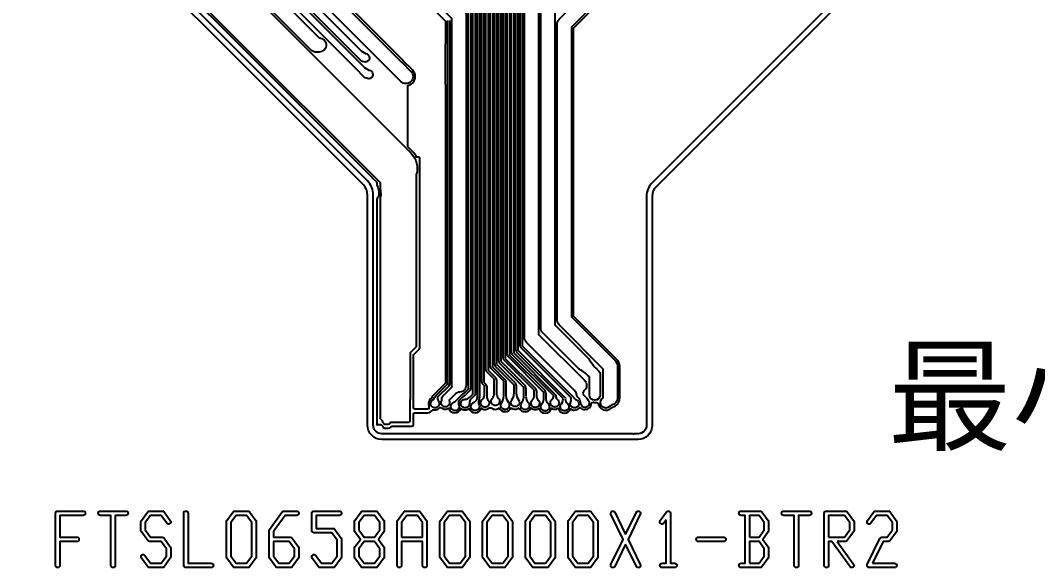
# Model space of a CAD drawing. Extents: x 4328 to 4769, y 264 to 576.
# Drawn here: x 4648.03 to 4683.76, y 418.38 to 437.6 of the extents above; entities that cross this region are included whole.
import ezdxf

# ---------------------------------------------------------------- set-up
doc = ezdxf.new("R2010")
doc.units = 0
doc.layers.add('gbr-dxf_layer0', color=7, linetype='Continuous')
doc.layers.add('gbr-outline-dxf_layer1', color=2, linetype='Continuous')
doc.layers.add('備註', color=1, linetype='Continuous', lineweight=5)
doc.styles.get("Standard").update_dxf_attribs({"font": 'txt.shx'})

msp = doc.modelspace()

# ---------------------------------------------------------------- linework, layer by layer
at = {"layer": 'gbr-dxf_layer0'}
for p, q in [((4664.828, 425.633), (4664.828, 443.865)), ((4664.903, 443.867), (4664.903, 425.631)), ((4664.978, 425.741), (4664.978, 443.803)), ((4665.053, 443.805), (4665.053, 425.742)), ((4664.529, 425.44), (4664.529, 443.564)), ((4664.604, 443.565), (4664.604, 425.438)), ((4664.679, 425.525), (4664.679, 443.626)), ((4664.754, 443.628), (4664.754, 425.523)), ((4665.128, 425.858), (4665.128, 443.343)), ((4665.203, 443.344), (4665.203, 425.859)), ((4664.379, 425.322), (4664.379, 443.038)), ((4664.454, 443.039), (4664.454, 425.324)), ((4665.278, 425.931), (4665.278, 442.78)), ((4665.353, 442.781), (4665.353, 425.929)), ((4665.428, 426.019), (4665.428, 441.147)), ((4665.503, 441.148), (4665.503, 426.017)), ((4665.578, 426.174), (4665.578, 441.084)), ((4665.653, 441.086), (4665.653, 426.171)), ((4664.229, 424.899), (4664.229, 438.62)), ((4664.304, 438.621), (4664.304, 424.901)), ((4663.771, 424.675), (4663.771, 438.3)), ((4663.846, 438.301), (4663.846, 424.676)), ((4663.034, 424.834), (4663.034, 437.598)), ((4663.109, 437.596), (4663.109, 424.836)), ((4667.089, 424.319), (4665.455, 425.954)), ((4665.657, 426.163), (4667.415, 424.404)), ((4665.701, 424.722), (4664.855, 425.568)), ((4664.907, 425.622), (4665.753, 424.776)), ((4666.07, 424.613), (4665.005, 425.678)), ((4665.057, 425.732), (4666.125, 424.664)), ((4666.403, 424.547), (4665.154, 425.796)), ((4665.209, 425.847), (4666.454, 424.601)), ((4664.667, 424.999), (4664.406, 425.259)), ((4664.458, 425.314), (4664.722, 425.05)), ((4665.002, 424.929), (4664.556, 425.375)), ((4664.608, 425.429), (4665.054, 424.983)), ((4665.363, 424.802), (4664.706, 425.46)), ((4664.757, 425.514), (4665.415, 424.856)), ((4664.324, 424.769), (4664.256, 424.836)), ((4664.308, 424.891), (4664.379, 424.82)), ((4664.672, 424.519), (4664.672, 424.987)), ((4664.747, 424.988), (4664.747, 424.52)), ((4665.006, 424.438), (4665.006, 424.918)), ((4665.081, 424.92), (4665.081, 424.436)), ((4662.619, 424.414), (4663.03, 424.825)), ((4663.614, 424.512), (4663.767, 424.666)), ((4663.82, 424.613), (4663.667, 424.459)), ((4664.405, 424.758), (4664.405, 424.443)), ((4665.705, 424.403), (4665.705, 424.712)), ((4665.78, 424.713), (4665.78, 424.4)), ((4666.075, 424.438), (4666.075, 424.601)), ((4666.15, 424.602), (4666.15, 424.439)), ((4666.406, 424.308), (4666.406, 424.537)), ((4666.481, 424.538), (4666.481, 424.308)), ((4663.374, 424.294), (4663.52, 424.441)), ((4649.263, 418.461), (4649.263, 419.376)), ((4676.415, 419.455), (4676.56, 419.455))]:
    msp.add_line(p, q, dxfattribs=at)
at = {"layer": 'gbr-dxf_layer0', "linetype": 'Continuous'}
for points in [[(4649.98, 460.843), (4649.98, 460.268, -0.414284), (4649.959, 460.247, 0.199), (4649.923, 460.233), (4649.016, 459.325, 0.198874), (4649.001, 459.289), (4649.001, 452.98, -0.093374), (4649.011, 452.926, -0.093389), (4649.001, 452.871), (4649.001, 447.037, -0.114249), (4649.016, 446.971, -0.114246), (4649.001, 446.905), (4649.001, 443.456), (4660.355, 432.102)], [(4666.878, 427.082), (4666.878, 437.454, -0.202686), (4666.951, 437.635), (4672.326, 443.009), (4672.326, 452.791, -0.202686), (4672.4, 452.971), (4674.086, 454.658), (4674.086, 456.624, -0.138512), (4674.053, 456.756), (4674.053, 459.944, -0.202686), (4674.126, 460.124), (4674.16, 460.158, -0.060907), (4674.207, 460.195, -0.168391), (4674.217, 460.215, 0.166978), (4674.236, 460.254, 0.379335), (4674.171, 460.311), (4674.033, 460.311), (4674.033, 460.818), (4674.641, 460.818), (4674.641, 460.311), (4674.504, 460.311)], [(4651.638, 460.209, 0.134539), (4651.682, 460.049, -0.03744), (4651.703, 460.018, -0.068775), (4651.708, 460.009, -0.120259), (4651.736, 459.894), (4651.736, 443.761), (4658.517, 436.979)], [(4659.944, 435.764), (4652.265, 443.442, -0.20509), (4652.226, 443.534), (4652.226, 460.148, 0.401457), (4652.165, 460.209), (4652.049, 460.209)], [(4652.543, 460.209, 0.40381), (4652.48, 460.148), (4652.48, 443.587), (4660.118, 435.948), (4660.265, 435.849, -0.404247), (4660.41, 435.699, -0.414224), (4660.26, 435.549, -0.141551), (4660.18, 435.572, -0.182563), (4660.099, 435.609), (4659.947, 435.76)], [(4653.852, 460.224, 0.400942), (4653.79, 460.164), (4653.79, 460.114, -0.199465), (4653.752, 460.024), (4653.239, 459.51), (4653.239, 443.293), (4660.001, 436.53), (4660.144, 436.435, -0.40567), (4660.289, 436.285, -0.414224), (4660.139, 436.135, -0.141532), (4660.059, 436.158, -0.193438), (4659.974, 436.198), (4659.833, 436.339, -0.01448), (4659.828, 436.344), (4653.024, 443.148, -0.20508), (4652.985, 443.24)], [(4650.665, 460.119), (4650.958, 460.119, -0.199011), (4650.994, 460.105), (4651.153, 459.946), (4651.153, 459.014, -0.037311), (4651.161, 458.903), (4651.161, 443.523), (4661.747, 432.937, -0.278483), (4661.933, 432.184), (4661.933, 426.157, -0.199195), (4661.918, 426.122), (4661.716, 425.92), (4661.716, 424.359, -0.062659), (4661.701, 424.235), (4661.701, 423.527, -0.414254), (4661.651, 423.477), (4661.022, 423.477, -0.262219), (4660.893, 423.405, -0.375158), (4660.745, 423.534), (4660.686, 423.593, -0.198628), (4660.672, 423.628), (4660.672, 431.367, -0.111802), (4660.677, 431.388)], [(4658.519, 436.979, -1), (4658.519, 436.479), (4658.414, 436.479, -0.203229), (4658.234, 436.556), (4651.314, 443.476, -0.206463), (4651.236, 443.657), (4651.236, 459.894, -0.121791), (4651.264, 460.01, 0.061513), (4651.27, 460.057)], [(4663.162, 424.7, 0.112854), (4663.186, 424.752, -0.03924), (4663.183, 424.791), (4663.183, 437.665), (4657.548, 443.301, -0.124497), (4657.538, 443.308, 0.163045), (4657.443, 443.369, -0.416436), (4656.939, 443.869), (4656.939, 459.539, -0.039286), (4656.945, 459.617, 0.12368), (4656.915, 459.709), (4656.828, 459.797, -0.244734), (4656.758, 460.017, 0.131528), (4656.706, 460.169, -0.196957), (4656.701, 460.197)], [(4654.139, 459.771, 0.19904), (4654.12, 459.727, -0.083852), (4654.118, 459.715, -0.032309), (4654.12, 459.683), (4654.12, 443.428), (4661.403, 436.145, -0.028676), (4661.422, 436.124), (4661.744, 435.802, -1), (4661.391, 435.449), (4661.052, 435.787, -0.02397), (4661.036, 435.805), (4653.697, 443.144, -0.203229), (4653.62, 443.324)], [(4672.401, 459.568, -0.191396), (4672.469, 459.396), (4672.469, 455.021, -0.202686), (4672.396, 454.841), (4670.452, 452.897), (4670.452, 443.864, -0.202686), (4670.379, 443.683), (4666.228, 439.532), (4666.228, 426.575), (4667.841, 424.961, -0.453135), (4667.817, 424.586, 0.198909), (4667.783, 424.504)], [(4666.303, 426.812), (4666.303, 438.855, -0.202692), (4666.376, 439.035), (4670.99, 443.649), (4670.99, 452.793, -0.202686), (4671.063, 452.973), (4673.028, 454.938), (4673.028, 459.228, -0.203143), (4673.104, 459.408)], [(4669.076, 424.34), (4669.076, 425.46, 0.199064), (4668.98, 425.691), (4667.469, 427.203, -0.198874), (4667.454, 427.238), (4667.454, 437.302, -0.198856), (4667.469, 437.338), (4672.807, 442.675, 0.198913), (4672.902, 442.906), (4672.902, 452.639, -0.198756), (4672.917, 452.674), (4674.648, 454.405, 0.198757), (4674.662, 454.441), (4674.662, 456.716)], [(4673.455, 454.657), (4671.49, 452.693), (4671.49, 443.549, -0.202692), (4671.417, 443.369), (4666.803, 438.755), (4666.803, 426.91), (4667.97, 425.743, -0.062853), (4668.009, 425.693, 0.059382), (4668.267, 425.362)], [(4660.719, 423.085, -0.414221), (4660.419, 423.385), (4660.419, 431.465, 0.198851), (4660.214, 431.96), (4648.46, 443.714, -0.19884), (4648.225, 444.28)], [(4682.3, 444.318, -0.198968), (4682.065, 443.752), (4670.224, 431.91, 0.198851), (4670.019, 431.416), (4670.019, 423.385, -0.414221), (4669.719, 423.085), (4669.626, 423.085, -0.097069), (4669.569, 423.074, -0.097074), (4669.513, 423.085), (4669.306, 423.085, -0.051138), (4669.275, 423.082, -0.051146), (4669.245, 423.085), (4660.719, 423.085)], [(4660.673, 431.67, -0.047182), (4660.672, 431.68), (4660.672, 431.891), (4649.886, 442.677, -0.014456), (4649.856, 442.708), (4649.129, 443.435)], [(4657.913, 443.688, 0.114271), (4657.928, 443.627), (4663.61, 437.945, -0.202686), (4663.683, 437.765), (4663.683, 424.791, -0.452975), (4663.401, 424.543, 0.049997), (4663.327, 424.505), (4663.081, 424.259, -0.133844), (4663.101, 424.183, -0.237108), (4663.041, 424.062, -0.417061), (4662.86, 424.063, -0.234031), (4662.801, 424.183, -0.140668), (4662.824, 424.262), (4662.824, 424.309, -0.199239), (4662.861, 424.399), (4663.16, 424.697)], [(4661.893, 435.626, 0.198709), (4661.798, 435.856), (4661.476, 436.177, 0.019702), (4661.459, 436.196), (4656.763, 440.892, -0.198918), (4656.749, 440.927), (4656.749, 440.974, 0.198845), (4656.734, 441.009), (4654.385, 443.359, -0.198901), (4654.37, 443.394)], [(4657.121, 443.145, -0.165552), (4657.149, 443.131), (4657.184, 443.096, 0.198964), (4657.219, 443.082), (4657.428, 443.082, -0.198831), (4657.463, 443.067), (4662.943, 437.586, -0.198874), (4662.958, 437.551), (4662.958, 436.766), (4662.947, 436.755), (4662.947, 435.34)], [(4672.753, 442.729), (4667.378, 437.354), (4667.378, 427.186), (4668.924, 425.64, -0.203229), (4669, 425.46), (4669, 424.34, -0.356326), (4668.8, 424.095, 0.008613), (4668.735, 424.055), (4668.723, 424.043, -1), (4668.454, 424.313), (4668.479, 424.338, 0.190585), (4668.5, 424.389), (4668.5, 425.357), (4666.954, 426.903, -0.203229), (4666.878, 427.082)], [(4665.728, 426.471), (4665.728, 439.636, -0.196199), (4665.799, 439.81)], [(4663.966, 424.193, 0.045171), (4663.99, 424.201), (4664.062, 424.273), (4664.08, 424.394), (4664.08, 438.424)], [(4664.155, 438.422), (4664.155, 424.393, -0.045786), (4664.154, 424.386), (4664.134, 424.251, -0.086659), (4664.131, 424.239)], [(4663.8, 424.355), (4663.92, 424.475), (4663.92, 424.59, -0.053661), (4663.921, 424.598), (4663.921, 438.362)], [(4663.996, 438.363), (4663.996, 424.592, -0.043563), (4663.995, 424.586), (4663.995, 424.46, -0.223104), (4663.982, 424.431), (4663.853, 424.302)], [(4661.828, 424.815), (4661.828, 425.83, -0.199174), (4661.843, 425.866), (4662.046, 426.069, 0.199058), (4662.061, 426.104), (4662.061, 432.747, 0.414095), (4662.011, 432.797), (4661.944, 432.797, 0.073391), (4661.8, 432.991), (4661.65, 433.14, -0.199149), (4661.636, 433.176), (4661.636, 435.305), (4661.671, 435.317, 0.322434), (4661.893, 435.625)], [(4662.958, 435.34), (4662.958, 424.881, -0.198804), (4662.943, 424.845), (4662.515, 424.417, 0.177182), (4662.482, 424.346, 0.282749), (4662.358, 424.145, 0.077174), (4662.369, 424.076), (4662.369, 423.963, -0.116434), (4662.323, 423.952), (4661.879, 423.952, -0.414228), (4661.829, 424.002), (4661.829, 424.815)], [(4660.357, 432.1, -0.011115), (4660.385, 432.071), (4660.529, 431.926, -0.198811), (4660.544, 431.891), (4660.544, 431.825, -0.10316), (4660.619, 431.465, -0.256033), (4660.573, 431.381, 0.096074), (4660.544, 431.312), (4660.544, 423.403), (4660.553, 423.394, -0.134373), (4660.629, 423.415, -0.337053), (4660.774, 423.305, 0.111965), (4660.893, 423.278, 0.185385), (4661.079, 423.349), (4661.779, 423.349, 0.41407), (4661.829, 423.399), (4661.829, 423.774, -0.414107), (4661.879, 423.824), (4662.323, 423.824, 0.25426), (4662.516, 423.929, 0.076489), (4662.584, 423.919, 0.224013), (4662.759, 424.001, -0.149639), (4662.787, 424.01, -0.154939), (4662.817, 424, 0.183282), (4662.951, 423.949, 0.157122), (4663.07, 423.987, 0.341043), (4663.288, 423.819, 0.31994), (4663.502, 423.971, 0.173497), (4663.645, 423.92, 0.16979), (4663.786, 423.969, 0.314687), (4663.998, 423.821, 0.332642), (4664.215, 423.983, 0.173735), (4664.344, 423.937, 0.165399), (4664.468, 423.979, -0.165997), (4664.53, 424, -0.158526), (4664.59, 423.981, 0.158973), (4664.71, 423.942, 0.18295), (4664.844, 423.992, 0.293114), (4665.049, 423.861, 0.308208), (4665.26, 424.004)], [(4668.003, 425.086, -0.001254), (4667.998, 425.092, 0.05917), (4667.668, 425.35, -0.064319), (4667.617, 425.389), (4666.376, 426.629, -0.2053), (4666.303, 426.812)], [(4667.509, 424.589, -0.028418), (4667.488, 424.608), (4665.804, 426.292, -0.203229), (4665.728, 426.471)], [(4665.357, 425.92), (4666.82, 424.456, -0.210077), (4666.833, 424.429)], [(4665.507, 426.008), (4667.152, 424.363, -0.210339), (4667.164, 424.335), (4667.164, 424.317)], [(4667.371, 424.285, 0.091032), (4667.358, 424.356), (4665.605, 426.108)], [(4666.896, 424.285, -0.211571), (4666.945, 424.174, -0.414224), (4666.795, 424.024, -0.414224), (4666.645, 424.174, -0.218062), (4666.697, 424.287, 0.201614), (4666.757, 424.413), (4665.305, 425.866)], [(4668.269, 425.36, -0.014086), (4668.276, 425.352), (4668.334, 425.294, -0.203851), (4668.393, 425.157), (4668.393, 424.451, -1), (4668.012, 424.451), (4668.012, 425.078), (4668.007, 425.083)], [(4663.083, 424.772), (4662.68, 424.368, 0.048391), (4662.676, 424.333)], [(4663.521, 424.442, -0.033198), (4663.525, 424.445), (4663.612, 424.511)], [(4664.461, 424.264, -0.171115), (4664.494, 424.17, -0.414224), (4664.344, 424.02, -0.414224), (4664.194, 424.17, -0.221114), (4664.248, 424.284, 0.195838), (4664.33, 424.443), (4664.33, 424.756)], [(4664.821, 424.324, -0.184038), (4664.859, 424.225, -0.414224), (4664.709, 424.075, -0.414224), (4664.559, 424.225, -0.18831), (4664.599, 424.326, 0.180352), (4664.672, 424.514)], [(4665.524, 424.276, -0.163992), (4665.554, 424.186, -0.414224), (4665.404, 424.036, -0.414224), (4665.254, 424.186, -0.170946), (4665.287, 424.28, 0.162483), (4665.367, 424.505)], [(4665.367, 424.511, -0.016889), (4665.367, 424.513), (4665.367, 424.792)], [(4665.442, 424.793), (4665.442, 424.511, 0.16805), (4665.522, 424.278)], [(4667.783, 424.503, 0.073832), (4667.788, 424.469), (4667.816, 424.441, -0.020975), (4667.822, 424.435), (4667.925, 424.332, -0.179616), (4667.957, 424.268, -0.210654), (4668.005, 424.158, -0.414224), (4667.855, 424.008, -0.398671), (4667.706, 424.15, 0.092122), (4667.664, 424.305), (4667.593, 424.377, -0.088308), (4667.572, 424.406, -0.171821), (4667.566, 424.422)], [(4662.708, 424.229, -0.150288), (4662.734, 424.145, -0.414224), (4662.584, 423.995, -0.414224), (4662.434, 424.145, -0.277948), (4662.514, 424.277)], [(4662.515, 424.278, 0.070721), (4662.558, 424.308), (4662.558, 424.334, -0.215733), (4662.568, 424.363), (4662.619, 424.414)], [(4663.414, 424.167, 0.056394), (4663.419, 424.126, -0.144269), (4663.443, 424.045, -0.414224), (4663.293, 423.895, -0.414224), (4663.143, 424.045, -0.307184), (4663.238, 424.184, -0.08993), (4663.25, 424.19, 0.043863), (4663.28, 424.201), (4663.374, 424.294)], [(4663.657, 424.451), (4663.572, 424.386), (4663.431, 424.246, 0.10879), (4663.414, 424.169)], [(4663.795, 424.159, 0.006185), (4663.795, 424.155, -0.015025), (4663.795, 424.146, -0.414224), (4663.645, 423.996, -0.414224), (4663.495, 424.146, -0.414224), (4663.645, 424.296, -0.012312), (4663.653, 424.296)], [(4664.117, 424.178, 0.111428), (4664.131, 424.117, -0.122156), (4664.148, 424.047, -0.414224), (4663.998, 423.897, -0.414224), (4663.848, 424.047, -0.350355), (4663.965, 424.193)], [(4664.405, 424.442), (4664.405, 424.397, 0.153454), (4664.459, 424.266)], [(4665.081, 424.431, 0.153823), (4665.169, 424.177, -0.16293), (4665.199, 424.087, -0.414224), (4665.049, 423.937, -0.414224), (4664.899, 424.087, -0.156254), (4664.927, 424.174, 0.145178), (4665.006, 424.416), (4665.006, 424.435)], [(4665.78, 424.397, 0.164393), (4665.866, 424.18, -0.18607), (4665.904, 424.08, -0.414224), (4665.754, 423.93, -0.414224), (4665.604, 424.08, -0.162867), (4665.635, 424.17, 0.148478), (4665.705, 424.369), (4665.705, 424.4)], [(4666.151, 424.433, 0.187029), (4666.218, 424.266, -0.202213), (4666.263, 424.159, -0.414224), (4666.113, 424.009, -0.414224), (4665.963, 424.159, -0.196949), (4666.006, 424.264, 0.192782), (4666.075, 424.436)], [(4666.559, 424.142, -0.206765), (4666.606, 424.033, -0.414224), (4666.456, 423.883, -0.414224), (4666.306, 424.033, -0.186585), (4666.345, 424.134, 0.172657), (4666.406, 424.283), (4666.406, 424.304)], [(4666.833, 424.422), (4666.833, 424.419, 0.212014), (4666.894, 424.287)], [(4667.244, 424.141, -0.202399), (4667.289, 424.034, -0.414224), (4667.139, 423.884, -0.414224), (4666.989, 424.034, -0.177902), (4667.025, 424.131)], [(4667.026, 424.132, 0.169212), (4667.089, 424.29), (4667.089, 424.313)], [(4667.543, 424.28, -0.311141), (4667.639, 424.14, -0.414224), (4667.489, 423.99, -0.414224), (4667.339, 424.14, -0.105745), (4667.352, 424.201)], [(4667.416, 424.403), (4667.515, 424.304, -0.141156), (4667.526, 424.287, 0.019874), (4667.54, 424.281)], [(4667.687, 424.007, 0.214076), (4667.855, 423.932, 0.414189), (4668.081, 424.158)], [(4668.081, 424.16, -0.192866), (4668.152, 424.188, -0.016813), (4668.158, 424.188, 0.041273), (4668.202, 424.185, 0.028002), (4668.232, 424.186)], [(4668.232, 424.186, -0.327558), (4668.33, 424.115, 0.345764), (4668.589, 423.911, 0.198925), (4668.777, 423.99), (4668.783, 423.996, -0.006177), (4668.828, 424.023, 0.345031), (4669.076, 424.339)], [(4665.262, 424.002, 0.196741), (4665.404, 423.944, 0.18778), (4665.541, 423.997)], [(4665.543, 423.999, 0.310477), (4665.754, 423.854, 0.300139), (4665.962, 423.991, 0.185351), (4666.113, 423.933, 0.148447), (4666.239, 423.971, 0.33515), (4666.456, 423.807, 0.348754), (4666.676, 423.982, 0.139381), (4666.795, 423.948, 0.145498), (4666.919, 423.984, 0.351155), (4667.139, 423.808, 0.319391), (4667.353, 423.96, 0.163564), (4667.489, 423.914, 0.239901), (4667.672, 424.007, -0.030695), (4667.685, 424.007)], [(4649.263, 419.38), (4649.263, 420.293, -0.208517), (4649.285, 420.35, -0.208501), (4649.341, 420.372), (4650.231, 420.372, -1), (4650.231, 420.22), (4649.415, 420.22), (4649.415, 419.455), (4650.008, 419.455, -1), (4650.008, 419.302), (4649.415, 419.302), (4649.415, 418.461, -1), (4649.263, 418.461)], [(4650.839, 420.22, -1), (4650.839, 420.372), (4651.283, 420.372)], [(4651.287, 420.372), (4651.731, 420.372, -1), (4651.731, 420.22), (4651.361, 420.22), (4651.361, 418.461, -1), (4651.209, 418.461), (4651.209, 420.22), (4650.839, 420.22)], [(4668.77, 420.263, -1), (4668.907, 420.329), (4669.285, 419.553)], [(4669.285, 419.204), (4668.907, 418.427, -1), (4668.77, 418.494), (4669.2, 419.378), (4668.77, 420.263)], [(4669.285, 419.553), (4669.663, 420.329, -1), (4669.8, 420.263), (4669.37, 419.378), (4669.8, 418.494, -1), (4669.663, 418.427), (4669.285, 419.204)], [(4670.5, 420.035), (4670.722, 420.34, -0.043659), (4670.731, 420.35, -0.68565), (4670.861, 420.293), (4670.861, 418.537), (4671.008, 418.537, -1), (4671.008, 418.385), (4670.787, 418.385)], [(4674.839, 420.22, -1), (4674.839, 420.372), (4675.283, 420.372)], [(4675.287, 420.372), (4675.731, 420.372, -1), (4675.731, 420.22), (4675.361, 420.22), (4675.361, 418.461, -1), (4675.209, 418.461), (4675.209, 420.22), (4674.839, 420.22)], [(4676.263, 418.461), (4676.263, 420.293, -0.440743), (4676.342, 420.372), (4677.006, 420.372, -0.246448), (4677.07, 420.341), (4677.291, 420.037, -0.166637), (4677.307, 419.99), (4677.307, 419.686, -0.165513), (4677.293, 419.639), (4677.07, 419.334, -0.239934), (4677.008, 419.302), (4676.712, 419.302)], [(4677.77, 418.494), (4678.216, 419.412, -0.287416), (4678.285, 419.455), (4678.469, 419.455), (4678.655, 419.709), (4678.655, 419.965), (4678.469, 420.22), (4678.101, 420.22), (4677.9, 419.945, -1), (4677.777, 420.035), (4678, 420.341, -0.239742), (4678.062, 420.372), (4678.508, 420.372, -0.253505), (4678.572, 420.338), (4678.791, 420.037, -0.166637), (4678.807, 419.99), (4678.807, 419.686, -0.165513), (4678.793, 419.639), (4678.57, 419.334, -0.249655), (4678.506, 419.302), (4678.333, 419.302), (4677.96, 418.537)], [(4670.783, 418.385), (4670.562, 418.385, -1), (4670.562, 418.537), (4670.709, 418.537), (4670.709, 420.062)], [(4670.709, 420.062), (4670.623, 419.945, -1), (4670.5, 420.035)], [(4676.712, 419.302), (4677.293, 418.506, -1), (4677.17, 418.416), (4676.523, 419.302), (4676.415, 419.302), (4676.415, 418.461, -1), (4676.263, 418.461)], [(4677.96, 418.537), (4678.731, 418.537, -1), (4678.731, 418.385), (4677.841, 418.385, -0.562296), (4677.77, 418.494)]]:
    msp.add_lwpolyline(points, format="xyb", dxfattribs=at)
for points in [[(4652.262, 419.686), (4652.262, 419.99, -0.161897), (4652.278, 420.036), (4652.5, 420.341, -0.239742), (4652.562, 420.372), (4653.008, 420.372, -0.253505), (4653.072, 420.338), (4653.293, 420.035, -1), (4653.17, 419.945), (4652.969, 420.22), (4652.601, 420.22), (4652.415, 419.965), (4652.415, 419.709), (4652.6, 419.455), (4653.008, 419.455, -0.247601), (4653.071, 419.421), (4653.293, 419.117, -0.165513), (4653.307, 419.071), (4653.307, 418.767, -0.161897), (4653.292, 418.721), (4653.071, 418.417, -0.257177), (4653.005, 418.385), (4652.564, 418.385, -0.246448), (4652.5, 418.416), (4652.277, 418.722, -1), (4652.4, 418.812), (4652.601, 418.537), (4652.969, 418.537), (4653.155, 418.791), (4653.155, 419.048), (4652.969, 419.302), (4652.565, 419.302, -0.251415), (4652.5, 419.333), (4652.277, 419.639, -0.165513)], [(4653.762, 418.461), (4653.762, 420.296, -1), (4653.915, 420.296), (4653.915, 418.537), (4654.731, 418.537, -1), (4654.731, 418.385), (4653.841, 418.385, -0.421762)], [(4655.263, 418.769), (4655.263, 419.987, -0.170323), (4655.277, 420.035), (4655.5, 420.341, -0.239742), (4655.562, 420.372), (4656.006, 420.372, -0.246448), (4656.07, 420.341), (4656.291, 420.037, -0.166637), (4656.307, 419.99), (4656.307, 418.767, -0.16419), (4656.292, 418.721), (4656.07, 418.417, -0.249655), (4656.006, 418.385), (4655.562, 418.385, -0.247601), (4655.499, 418.418), (4655.277, 418.722, -0.165513)], [(4656.762, 418.767), (4656.762, 419.682, -0.165513), (4656.777, 419.729), (4657.223, 420.341, -0.239934), (4657.285, 420.372), (4657.731, 420.372, -1), (4657.731, 420.22), (4657.324, 420.22), (4656.915, 419.659), (4656.915, 419.455), (4657.508, 419.455, -0.247601), (4657.571, 419.421), (4657.793, 419.117, -0.165513), (4657.807, 419.071), (4657.807, 418.767, -0.161897), (4657.792, 418.721), (4657.571, 418.417, -0.257177), (4657.505, 418.385), (4657.064, 418.385, -0.246448), (4657, 418.416), (4656.778, 418.72, -0.166669)], [(4658.262, 419.684), (4658.262, 420.294, -0.429407), (4658.341, 420.372), (4659.231, 420.372, -1), (4659.231, 420.22), (4658.415, 420.22), (4658.415, 419.761), (4659.006, 419.761, -0.246448), (4659.07, 419.729), (4659.293, 419.423, -0.170321), (4659.307, 419.375), (4659.307, 418.769, -0.165513), (4659.293, 418.722), (4659.07, 418.417, -0.249655), (4659.006, 418.385), (4658.562, 418.385, -0.247601), (4658.499, 418.418), (4658.277, 418.722, -1), (4658.4, 418.812), (4658.601, 418.537), (4658.969, 418.537), (4659.155, 418.791), (4659.155, 419.354), (4658.969, 419.608), (4658.341, 419.608, -0.421762)], [(4659.762, 418.767), (4659.762, 419.071, -0.165513), (4659.777, 419.117), (4659.967, 419.378), (4659.777, 419.639, -0.165513), (4659.763, 419.686), (4659.763, 419.987, -0.170323), (4659.777, 420.035), (4660, 420.341, -0.240361), (4660.062, 420.372), (4660.505, 420.372, -0.251415), (4660.57, 420.341), (4660.793, 420.035, -0.170321), (4660.807, 419.987), (4660.807, 419.686, -0.165513), (4660.793, 419.639), (4660.602, 419.378), (4660.793, 419.117, -0.165513), (4660.807, 419.071), (4660.807, 418.767, -0.161897), (4660.792, 418.721), (4660.57, 418.417, -0.249655), (4660.506, 418.385), (4660.062, 418.385, -0.240361), (4660, 418.416), (4659.778, 418.72, -0.166669)], [(4661.263, 418.461), (4661.263, 419.987, -0.170323), (4661.277, 420.035), (4661.5, 420.341, -0.239742), (4661.562, 420.372), (4662.006, 420.372, -0.246448), (4662.07, 420.341), (4662.291, 420.037, -0.166637), (4662.307, 419.99), (4662.307, 418.461, -1), (4662.155, 418.461), (4662.155, 419.302), (4661.415, 419.302), (4661.415, 418.461, -1)], [(4662.762, 418.769), (4662.762, 419.99, -0.161897), (4662.778, 420.036), (4663, 420.341, -0.239742), (4663.062, 420.372), (4663.508, 420.372, -0.253505), (4663.572, 420.338), (4663.791, 420.037, -0.166637), (4663.807, 419.99), (4663.807, 418.769, -0.165513), (4663.793, 418.722), (4663.57, 418.417, -0.249655), (4663.506, 418.385), (4663.065, 418.385, -0.251415), (4663, 418.416), (4662.777, 418.722, -0.165513)], [(4664.262, 418.769), (4664.262, 419.99, -0.161897), (4664.278, 420.036), (4664.5, 420.341, -0.239742), (4664.562, 420.372), (4665.008, 420.372, -0.253505), (4665.072, 420.338), (4665.291, 420.037, -0.166637), (4665.307, 419.99), (4665.307, 418.769, -0.165513), (4665.293, 418.722), (4665.07, 418.417, -0.249655), (4665.006, 418.385), (4664.565, 418.385, -0.251415), (4664.5, 418.416), (4664.277, 418.722, -0.165513)], [(4665.762, 418.769), (4665.762, 419.99, -0.161897), (4665.778, 420.036), (4666, 420.341, -0.239742), (4666.062, 420.372), (4666.508, 420.372, -0.253505), (4666.572, 420.338), (4666.791, 420.037, -0.166637), (4666.807, 419.99), (4666.807, 418.769, -0.165513), (4666.793, 418.722), (4666.57, 418.417, -0.249655), (4666.506, 418.385), (4666.065, 418.385, -0.251415), (4666, 418.416), (4665.777, 418.722, -0.165513)], [(4667.262, 418.769), (4667.262, 419.99, -0.161897), (4667.278, 420.036), (4667.5, 420.341, -0.239742), (4667.562, 420.372), (4668.008, 420.372, -0.253505), (4668.072, 420.338), (4668.291, 420.037, -0.166637), (4668.307, 419.99), (4668.307, 418.769, -0.165513), (4668.293, 418.722), (4668.07, 418.417, -0.249655), (4668.006, 418.385), (4667.565, 418.385, -0.251415), (4667.5, 418.416), (4667.277, 418.722, -0.165513)], [(4673.339, 418.385, -1), (4673.339, 418.537), (4673.486, 418.537), (4673.486, 420.22), (4673.339, 420.22, -1), (4673.339, 420.372), (4674.008, 420.372, -0.253505), (4674.072, 420.338), (4674.291, 420.037, -0.166637), (4674.307, 419.99), (4674.307, 419.686, -0.165513), (4674.293, 419.639), (4674.102, 419.378), (4674.293, 419.117, -0.170321), (4674.307, 419.069), (4674.307, 418.769, -0.165513), (4674.293, 418.722), (4674.07, 418.417, -0.249655), (4674.006, 418.385)], [(4671.839, 419.302, -1), (4671.839, 419.455), (4672.731, 419.455, -1), (4672.731, 419.302)]]:
    msp.add_lwpolyline(points, format="xyb", close=True, dxfattribs=at)
for points in [[(4655.415, 418.791), (4655.601, 418.537), (4655.969, 418.537), (4656.155, 418.792), (4656.155, 419.965), (4655.969, 420.22), (4655.601, 420.22), (4655.415, 419.965)], [(4659.915, 419.709), (4660.101, 419.455), (4660.469, 419.455), (4660.655, 419.709), (4660.655, 419.966), (4660.469, 420.22), (4660.1, 420.22), (4659.915, 419.965)], [(4661.415, 419.455), (4662.155, 419.455), (4662.155, 419.965), (4661.969, 420.22), (4661.601, 420.22), (4661.415, 419.965)], [(4662.915, 418.791), (4663.1, 418.537), (4663.469, 418.537), (4663.655, 418.791), (4663.655, 419.965), (4663.469, 420.22), (4663.101, 420.22), (4662.915, 419.965)], [(4664.415, 418.791), (4664.6, 418.537), (4664.969, 418.537), (4665.155, 418.791), (4665.155, 419.965), (4664.969, 420.22), (4664.601, 420.22), (4664.415, 419.965)], [(4665.915, 418.791), (4666.1, 418.537), (4666.469, 418.537), (4666.655, 418.791), (4666.655, 419.965), (4666.469, 420.22), (4666.101, 420.22), (4665.915, 419.965)], [(4667.415, 418.791), (4667.6, 418.537), (4667.969, 418.537), (4668.155, 418.791), (4668.155, 419.965), (4667.969, 420.22), (4667.601, 420.22), (4667.415, 419.965)], [(4673.638, 419.455), (4673.969, 419.455), (4674.155, 419.709), (4674.155, 419.965), (4673.969, 420.22), (4673.638, 420.22)], [(4656.915, 418.792), (4657.101, 418.537), (4657.469, 418.537), (4657.655, 418.791), (4657.655, 419.048), (4657.469, 419.302), (4656.915, 419.302)], [(4659.915, 418.792), (4660.101, 418.537), (4660.469, 418.537), (4660.655, 418.791), (4660.655, 419.048), (4660.469, 419.302), (4660.101, 419.302), (4659.915, 419.048)], [(4673.638, 418.537), (4673.969, 418.537), (4674.155, 418.791), (4674.155, 419.048), (4673.969, 419.302), (4673.638, 419.302)]]:
    msp.add_lwpolyline(points, close=True, dxfattribs=at)
msp.add_lwpolyline([(4676.564, 419.455), (4676.969, 419.455), (4677.155, 419.709), (4677.155, 419.965), (4676.969, 420.22), (4676.415, 420.22), (4676.415, 419.455)], dxfattribs=at)
at = {"layer": 'gbr-dxf_layer0'}
for centre, radius, start, end in [((4659.719, 431.466), 0.976, 359.9998, 12.0746), ((4660.519, 431.465), 0.176, 334.1988, 0.0015), ((4665.365, 425.929), 0.0875, 180.0111, 224.9718), ((4665.365, 425.929), 0.0125, 185.3544, 221.238), ((4665.516, 426.017), 0.0875, 180.0143, 224.9718), ((4665.516, 426.017), 0.0125, 185.3786, 221.3449), ((4665.665, 426.171), 0.0875, 180.016, 225.0181), ((4665.665, 426.171), 0.0125, 185.3593, 221.2914), ((4664.916, 425.631), 0.0875, 179.9891, 225.0086), ((4664.916, 425.631), 0.0125, 185.3215, 221.2705), ((4665.066, 425.741), 0.0875, 181.1997, 224.9663), ((4665.066, 425.741), 0.0125, 179.9973, 221.2403), ((4665.216, 425.858), 0.0875, 181.2258, 222.5313), ((4665.216, 425.858), 0.0125, 180.0259, 224.9787), ((4664.467, 425.322), 0.0875, 181.2041, 225.0133), ((4664.467, 425.322), 0.0125, 179.9879, 221.1928), ((4664.616, 425.438), 0.0875, 180.0143, 224.9718), ((4664.616, 425.438), 0.0125, 185.3675, 221.2397), ((4664.766, 425.523), 0.0875, 180.0143, 224.9718), ((4664.766, 425.523), 0.0125, 185.3786, 221.3449), ((4663.021, 424.834), 0.0127, 315.7578, 354.5396), ((4663.021, 424.834), 0.0873, 315.2576, 0.0149), ((4664.317, 424.899), 0.0875, 181.1997, 224.9663), ((4664.317, 424.899), 0.0125, 179.9973, 221.2403), ((4664.66, 424.988), 0.0125, 359.9794, 45.0186), ((4664.66, 424.988), 0.0875, 1.1957, 42.5629), ((4664.993, 424.92), 0.0125, 0.0121, 41.2448), ((4664.993, 424.92), 0.0875, 1.2224, 44.9774), ((4665.354, 424.793), 0.0875, 1.1886, 44.9768), ((4663.758, 424.675), 0.0125, 315.8257, 356.8369), ((4663.758, 424.675), 0.0875, 315.2951, 359.9835), ((4664.317, 424.758), 0.0125, 359.9909, 44.9861), ((4664.317, 424.758), 0.0875, 1.188, 42.5353), ((4665.035, 424.517), 0.288, 180.7545, 221.9301), ((4665.354, 424.793), 0.0125, 359.9989, 41.3488), ((4665.692, 424.713), 0.0125, 359.9808, 41.2758), ((4665.692, 424.713), 0.0875, 1.1986, 45.0131), ((4666.063, 424.602), 0.0125, 0.0145, 45.0111), ((4666.063, 424.602), 0.0875, 1.2308, 42.558), ((4666.394, 424.538), 0.0125, 359.9892, 41.2448), ((4666.394, 424.538), 0.0875, 1.1886, 44.9768), ((4667.269, 424.413), 0.297, 8.7083, 36.0206), ((4662.86, 424.333), 0.184, 180.6522, 214.356), ((4663.605, 424.521), 0.0875, 307.1718, 314.8117), ((4663.658, 424.496), 0.2, 270.3682, 314.7832), ((4663.995, 424.161), 0.2, 135.3514, 180.0045), ((4664.259, 424.178), 0.142, 155.5902, 179.493), ((4666.721, 424.319), 0.24, 182.9454, 227.2688), ((4667.423, 424.329), 0.259, 182.8503, 226.08), ((4667.171, 424.285), 0.2, 335.5073, 359.6238), ((4667.665, 424.449), 0.102, 177.8176, 194.7347)]:
    msp.add_arc(centre, radius, start, end, dxfattribs=at)
at = {"layer": 'gbr-outline-dxf_layer1', "linetype": 'Continuous'}
msp.add_lwpolyline([(4648.025, 444.28), (4648.025, 514.58, -0.198917), (4648.318, 515.287), (4659.071, 526.039, 0.198917), (4659.363, 526.746), (4659.363, 541.259, -0.414218), (4659.863, 541.759), (4670.658, 541.759, -0.414068), (4671.158, 541.259), (4671.158, 526.746, 0.198918), (4671.451, 526.039), (4682.207, 515.284, -0.19885), (4682.5, 514.577), (4682.5, 444.318, -0.198916), (4682.207, 443.611), (4670.365, 431.769, 0.19885), (4670.219, 431.416), (4670.219, 423.385, -0.414217), (4669.719, 422.885), (4660.719, 422.885, -0.414369), (4660.219, 423.385), (4660.219, 431.465, 0.198621), (4660.073, 431.819), (4648.318, 443.573, -0.198916)], format="xyb", close=True, dxfattribs=at)

# ---------------------------------------------------------------- texts
at = {"layer": '備註', "color": 1, "linetype": 'Continuous', "insert": (4678.501, 426.018), "char_height": 3.19152, "width": 34.75764, "attachment_point": 1}
msp.add_mtext('{\\fPMingLiU|b0|i0|c136|p18;最小線寬57um}', dxfattribs=at)

doc.saveas('drawing.dxf')
